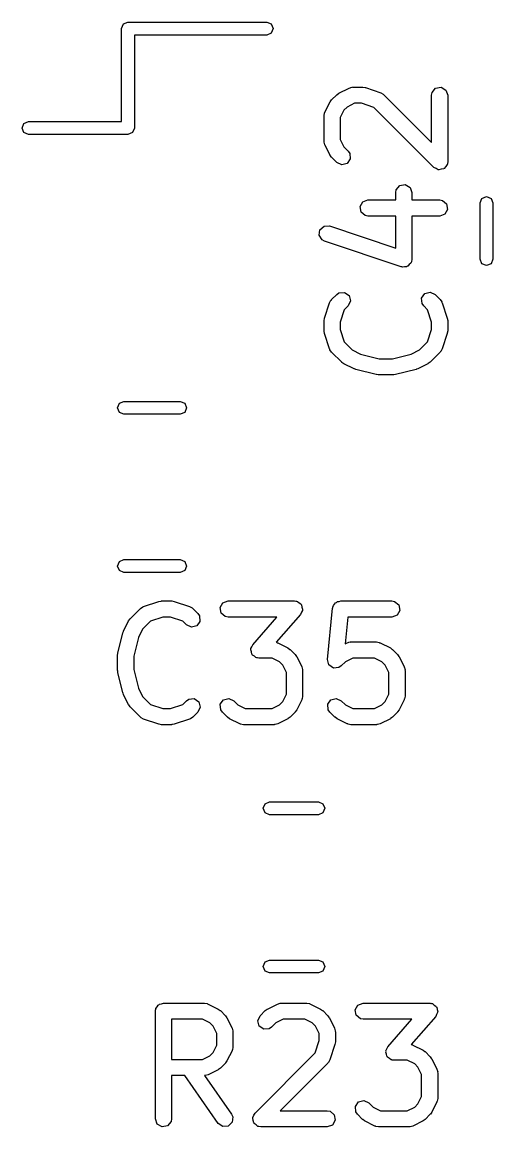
# Model space of a CAD drawing. Extents: x 44 to 148, y -85 to -25.
# Drawn here: x 99.12 to 103.5, y -83.93 to -73.66 of the extents above; entities that cross this region are included whole.
import ezdxf

# ---------------------------------------------------------------- set-up
doc = ezdxf.new("R2010")
doc.units = 0
doc.layers.add('BLACK', color=7, linetype='CONTINUOUS')

msp = doc.modelspace()

# ---------------------------------------------------------------- linework, layer by layer
at = {"layer": 'BLACK', "linetype": 'CONTINUOUS'}
for p, q in [((100.046, -73.718151), (100.063574, -73.675725)), ((100.046, -74.583151), (100.046, -73.718151)), ((100.063574, -73.675725), (100.106, -73.658151)), ((100.106, -73.658151), (101.396, -73.658151)), ((101.396, -73.658151), (101.438426, -73.675725)), ((101.438426, -73.675725), (101.456, -73.718151)), ((101.456, -73.718151), (101.438426, -73.760577)), ((101.396, -73.778151), (100.166, -73.778151)), ((100.166, -73.778151), (100.166, -74.643151)), ((101.438426, -73.760577), (101.396, -73.778151)), ((101.999405, -74.3803), (102.047024, -74.332681)), ((102.047024, -74.332681), (102.06539, -74.319821)), ((102.06539, -74.319821), (102.066516, -74.318632)), ((102.066516, -74.318632), (102.161754, -74.271013)), ((102.161754, -74.271013), (102.18672, -74.263587)), ((102.18672, -74.263587), (102.191081, -74.264628)), ((102.191081, -74.264628), (102.195295, -74.263095)), ((102.195295, -74.263095), (102.290533, -74.263095)), ((102.290533, -74.263095), (102.312615, -74.266988)), ((102.312615, -74.266988), (102.31425, -74.266944)), ((102.31425, -74.266944), (102.457107, -74.314563)), ((102.457107, -74.314563), (102.480012, -74.326965)), ((102.480012, -74.326965), (102.482359, -74.330786)), ((102.482359, -74.330786), (102.486423, -74.332681)), ((102.486423, -74.332681), (102.929819, -74.776076)), ((102.929819, -74.338095), (102.934342, -74.312443)), ((102.934342, -74.312443), (102.967319, -74.273143)), ((102.967319, -74.273143), (103.017843, -74.264234)), ((103.017843, -74.264234), (103.062272, -74.289886)), ((103.062272, -74.289886), (103.079819, -74.338095)), ((101.937737, -74.49503), (101.985356, -74.399792)), ((101.985356, -74.399792), (101.998714, -74.381781)), ((101.998714, -74.381781), (101.999405, -74.3803)), ((102.213, -74.413095), (102.144484, -74.447353)), ((102.278363, -74.413095), (102.213, -74.413095)), ((102.392876, -74.451266), (102.278363, -74.413095)), ((102.929819, -74.776076), (102.929819, -74.338095)), ((103.079819, -74.338095), (103.079819, -74.957142)), ((101.929819, -74.528571), (101.934342, -74.502919)), ((101.929819, -74.766666), (101.929819, -74.528571)), ((101.934342, -74.502919), (101.937224, -74.499483)), ((101.937224, -74.499483), (101.937737, -74.49503)), ((102.114077, -74.47776), (102.079819, -74.546276)), ((102.144484, -74.447353), (102.114077, -74.47776)), ((102.951786, -75.010175), (102.392876, -74.451266)), ((99.121, -74.643151), (99.138574, -74.600725)), ((99.138574, -74.685577), (99.121, -74.643151)), ((99.138574, -74.600725), (99.181, -74.583151)), ((99.181, -74.583151), (100.046, -74.583151)), ((100.166, -74.643151), (100.148426, -74.685577)), ((102.079819, -74.546276), (102.079819, -74.748961)), ((99.181, -74.703151), (99.138574, -74.685577)), ((100.106, -74.703151), (99.181, -74.703151)), ((100.148426, -74.685577), (100.106, -74.703151)), ((101.931352, -74.770879), (101.929819, -74.766666)), ((101.930311, -74.77524), (101.931352, -74.770879)), ((101.937737, -74.800207), (101.930311, -74.77524)), ((101.985356, -74.895445), (101.937737, -74.800207)), ((102.079819, -74.748961), (102.114077, -74.817477)), ((102.114077, -74.817477), (102.15309, -74.85649)), ((101.986545, -74.89657), (101.985356, -74.895445)), ((101.999405, -74.914937), (101.986545, -74.89657)), ((102.047024, -74.962556), (101.999405, -74.914937)), ((102.172501, -74.928934), (102.143075, -74.97096)), ((102.15309, -74.85649), (102.16803, -74.877827)), ((102.16803, -74.877827), (102.172501, -74.928934)), ((102.09352, -74.984237), (102.047024, -74.962556)), ((102.143075, -74.97096), (102.09352, -74.984237)), ((102.972239, -75.019712), (102.951786, -75.010175)), ((102.991795, -75.031003), (102.972239, -75.019712)), ((102.995175, -75.030406), (102.991795, -75.031003)), ((102.998283, -75.031856), (102.995175, -75.030406)), ((103.020085, -75.026014), (102.998283, -75.031856)), ((103.042319, -75.022094), (103.020085, -75.026014)), ((103.044523, -75.019466), (103.042319, -75.022094)), ((103.047837, -75.018579), (103.044523, -75.019466)), ((103.060785, -75.000087), (103.047837, -75.018579)), ((103.075296, -74.982794), (103.060785, -75.000087)), ((103.076104, -74.978209), (103.075296, -74.982794)), ((103.077264, -74.976553), (103.076104, -74.978209)), ((103.079819, -74.957142), (103.076976, -74.973264)), ((103.076976, -74.973264), (103.077264, -74.976553)), ((102.596485, -75.242857), (102.601008, -75.217205)), ((102.596485, -75.310714), (102.596485, -75.242857)), ((102.601008, -75.217205), (102.633985, -75.177905)), ((102.633985, -75.177905), (102.684509, -75.168996)), ((102.684509, -75.168996), (102.728938, -75.194648)), ((102.728938, -75.194648), (102.746485, -75.242857)), ((102.746485, -75.242857), (102.746485, -75.310714)), ((102.264291, -75.37269), (102.289943, -75.328261)), ((102.289943, -75.328261), (102.338152, -75.310714)), ((102.338152, -75.310714), (102.596485, -75.310714)), ((102.746485, -75.310714), (103.004819, -75.310714)), ((103.004819, -75.310714), (103.030471, -75.315237)), ((103.030471, -75.315237), (103.069771, -75.348214)), ((103.069771, -75.348214), (103.07868, -75.398738)), ((103.38, -75.338748), (103.397574, -75.296322)), ((103.38, -75.861252), (103.38, -75.338748)), ((103.397574, -75.296322), (103.44, -75.278748)), ((103.44, -75.278748), (103.482426, -75.296322)), ((103.482426, -75.296322), (103.5, -75.338748)), ((103.5, -75.338748), (103.5, -75.861252)), ((102.2732, -75.423214), (102.264291, -75.37269)), ((102.3125, -75.456191), (102.2732, -75.423214)), ((102.338152, -75.460714), (102.3125, -75.456191)), ((102.596485, -75.460714), (102.338152, -75.460714)), ((102.596485, -75.757847), (102.596485, -75.460714)), ((103.004819, -75.460714), (102.746485, -75.460714)), ((102.746485, -75.460714), (102.746485, -75.861904)), ((103.053028, -75.443167), (103.004819, -75.460714)), ((103.07868, -75.398738), (103.053028, -75.443167)), ((101.891248, -75.588096), (101.929633, -75.554059)), ((101.929633, -75.554059), (101.980917, -75.552658)), ((101.980917, -75.552658), (102.596485, -75.757847)), ((101.883723, -75.638845), (101.891248, -75.588096)), ((101.910578, -75.682557), (101.883723, -75.638845)), ((101.933483, -75.69496), (101.910578, -75.682557)), ((102.647767, -75.933055), (101.933483, -75.69496)), ((102.746485, -75.861904), (102.741962, -75.887556)), ((103.397574, -75.903678), (103.38, -75.861252)), ((103.5, -75.861252), (103.482426, -75.903678)), ((102.653496, -75.932898), (102.647767, -75.933055)), ((102.658461, -75.935765), (102.653496, -75.932898)), ((102.678607, -75.932212), (102.658461, -75.935765)), ((102.699051, -75.931654), (102.678607, -75.932212)), ((102.703339, -75.927851), (102.699051, -75.931654)), ((102.708985, -75.926856), (102.703339, -75.927851)), ((102.722134, -75.911185), (102.708985, -75.926856)), ((102.737437, -75.897616), (102.722134, -75.911185)), ((102.738277, -75.891946), (102.737437, -75.897616)), ((102.741962, -75.887556), (102.738277, -75.891946)), ((103.44, -75.921252), (103.397574, -75.903678)), ((103.482426, -75.903678), (103.44, -75.921252)), ((102.047024, -76.189824), (102.068361, -76.174884)), ((102.068361, -76.174884), (102.119468, -76.170413)), ((102.119468, -76.170413), (102.161494, -76.199839)), ((102.837135, -76.223446), (102.866561, -76.18142)), ((102.866561, -76.18142), (102.916116, -76.168143)), ((102.916116, -76.168143), (102.962612, -76.189823)), ((101.933668, -76.409616), (101.981287, -76.266759)), ((101.981287, -76.266759), (101.993689, -76.243854)), ((101.993689, -76.243854), (101.99751, -76.241506)), ((101.99751, -76.241506), (101.999405, -76.237443)), ((101.999405, -76.237443), (102.047024, -76.189824)), ((102.174771, -76.249394), (102.15309, -76.29589)), ((102.161494, -76.199839), (102.174771, -76.249394)), ((102.841607, -76.274554), (102.837135, -76.223446)), ((102.856548, -76.295891), (102.841607, -76.274554)), ((102.962612, -76.189823), (103.010232, -76.237442)), ((103.010232, -76.237442), (103.025173, -76.258779)), ((103.025173, -76.258779), (103.025563, -76.263247)), ((103.025563, -76.263247), (103.028351, -76.266759)), ((103.028351, -76.266759), (103.07597, -76.409615)), ((102.11799, -76.330989), (102.079819, -76.445503)), ((102.15309, -76.29589), (102.11799, -76.330989)), ((102.891648, -76.33099), (102.856548, -76.295891)), ((102.929819, -76.445503), (102.891648, -76.33099)), ((101.929819, -76.433333), (101.933712, -76.41125)), ((101.929819, -76.528571), (101.929819, -76.433333)), ((101.933712, -76.41125), (101.933668, -76.409616)), ((102.079819, -76.445503), (102.079819, -76.5164)), ((102.929819, -76.516401), (102.929819, -76.445503)), ((103.07597, -76.409615), (103.079259, -76.431795)), ((103.079259, -76.431795), (103.079819, -76.433333)), ((103.079819, -76.433333), (103.079819, -76.528571)), ((101.930379, -76.530109), (101.929819, -76.528571)), ((101.933668, -76.552288), (101.930379, -76.530109)), ((101.981287, -76.695145), (101.933668, -76.552288)), ((102.079819, -76.5164), (102.11799, -76.630914)), ((102.891648, -76.630913), (102.929819, -76.516401)), ((103.07597, -76.552289), (103.028351, -76.695145)), ((103.079819, -76.528571), (103.075925, -76.550653)), ((103.075925, -76.550653), (103.07597, -76.552289)), ((101.984074, -76.698657), (101.981287, -76.695145)), ((101.984465, -76.703124), (101.984074, -76.698657)), ((102.11799, -76.630914), (102.192103, -76.705027)), ((102.817534, -76.705026), (102.891648, -76.630913)), ((103.028351, -76.695145), (103.015948, -76.71805)), ((101.999405, -76.724461), (101.984465, -76.703124)), ((102.094643, -76.819699), (101.999405, -76.724461)), ((102.192103, -76.705027), (102.26909, -76.74352)), ((102.26909, -76.74352), (102.442624, -76.786904)), ((102.442624, -76.786904), (102.567013, -76.786904)), ((102.567013, -76.786904), (102.740547, -76.74352)), ((102.740547, -76.74352), (102.817534, -76.705026)), ((103.010233, -76.724461), (102.914994, -76.819699)), ((103.012128, -76.720396), (103.010233, -76.724461)), ((103.015948, -76.71805), (103.012128, -76.720396)), ((102.096124, -76.820389), (102.094643, -76.819699)), ((102.114135, -76.833748), (102.096124, -76.820389)), ((102.209373, -76.881367), (102.114135, -76.833748)), ((102.212901, -76.881773), (102.209373, -76.881367)), ((102.224724, -76.887046), (102.212901, -76.881773)), ((102.4152, -76.934665), (102.224724, -76.887046)), ((102.784913, -76.887046), (102.594437, -76.934665)), ((102.787857, -76.885057), (102.784913, -76.887046)), ((102.800264, -76.881367), (102.787857, -76.885057)), ((102.895502, -76.833748), (102.800264, -76.881367)), ((102.896625, -76.832561), (102.895502, -76.833748)), ((102.914994, -76.819699), (102.896625, -76.832561)), ((102.418648, -76.934304), (102.4152, -76.934665)), ((102.43339, -76.936904), (102.418648, -76.934304)), ((102.576247, -76.936904), (102.43339, -76.936904)), ((102.579504, -76.935718), (102.576247, -76.936904)), ((102.594437, -76.934665), (102.579504, -76.935718)), ((100.008748, -77.243), (100.026322, -77.200574)), ((100.026322, -77.200574), (100.068748, -77.183)), ((100.068748, -77.183), (100.591252, -77.183)), ((100.591252, -77.183), (100.633678, -77.200574)), ((100.633678, -77.200574), (100.651252, -77.243)), ((100.026322, -77.285426), (100.008748, -77.243)), ((100.068748, -77.303), (100.026322, -77.285426)), ((100.591252, -77.303), (100.068748, -77.303)), ((100.633678, -77.285426), (100.591252, -77.303)), ((100.651252, -77.243), (100.633678, -77.285426)), ((100.008748, -78.713), (100.026322, -78.670574)), ((100.026322, -78.755426), (100.008748, -78.713)), ((100.026322, -78.670574), (100.068748, -78.653)), ((100.068748, -78.653), (100.591252, -78.653)), ((100.591252, -78.653), (100.633678, -78.670574)), ((100.633678, -78.670574), (100.651252, -78.713)), ((100.651252, -78.713), (100.633678, -78.755426)), ((100.068748, -78.773), (100.026322, -78.755426)), ((100.591252, -78.773), (100.068748, -78.773)), ((100.633678, -78.755426), (100.591252, -78.773)), ((100.250854, -79.089287), (100.39371, -79.041668)), ((100.39371, -79.041668), (100.41589, -79.038378)), ((100.41589, -79.038378), (100.417428, -79.037819)), ((100.417428, -79.037819), (100.512666, -79.037819)), ((100.512666, -79.037819), (100.534748, -79.041712)), ((100.534748, -79.041712), (100.536383, -79.041668)), ((100.536383, -79.041668), (100.67924, -79.089287)), ((100.962615, -79.099795), (100.988267, -79.055366)), ((100.988267, -79.055366), (101.036476, -79.037819)), ((101.036476, -79.037819), (101.655523, -79.037819)), ((101.655523, -79.037819), (101.666631, -79.039777)), ((101.666631, -79.039777), (101.670073, -79.039244)), ((101.670073, -79.039244), (101.672731, -79.040853)), ((101.672731, -79.040853), (101.681175, -79.042342)), ((101.681175, -79.042342), (101.696663, -79.055338)), ((101.696663, -79.055338), (101.713962, -79.065809)), ((102.027922, -79.069159), (102.035886, -79.055366)), ((102.035886, -79.055366), (102.045737, -79.05178)), ((102.045737, -79.05178), (102.053244, -79.044458)), ((102.053244, -79.044458), (102.069127, -79.043266)), ((102.069127, -79.043266), (102.084095, -79.037819)), ((102.084095, -79.037819), (102.560285, -79.037819)), ((102.560285, -79.037819), (102.585937, -79.042342)), ((102.585937, -79.042342), (102.625237, -79.075319)), ((100.1263, -79.202643), (100.221538, -79.107405)), ((100.221538, -79.107405), (100.242875, -79.092464)), ((100.242875, -79.092464), (100.247343, -79.092073)), ((100.247343, -79.092073), (100.250854, -79.089287)), ((100.67924, -79.089287), (100.702145, -79.101689)), ((100.702145, -79.101689), (100.704492, -79.10551)), ((100.704492, -79.10551), (100.708556, -79.107405)), ((100.708556, -79.107405), (100.756175, -79.155024)), ((100.756175, -79.155024), (100.771115, -79.176361)), ((100.971524, -79.150319), (100.962615, -79.099795)), ((101.010824, -79.183296), (100.971524, -79.150319)), ((101.711966, -79.162207), (101.484475, -79.422196)), ((101.719272, -79.143355), (101.711966, -79.162207)), ((101.713962, -79.065809), (101.715891, -79.071473)), ((101.715891, -79.071473), (101.720475, -79.075319)), ((101.729384, -79.125843), (101.719272, -79.143355)), ((101.720475, -79.075319), (101.723986, -79.095231)), ((101.723986, -79.095231), (101.730507, -79.114371)), ((101.730507, -79.114371), (101.728344, -79.119949)), ((101.728344, -79.119949), (101.729384, -79.125843)), ((101.961848, -79.581546), (102.009467, -79.105356)), ((102.009467, -79.105356), (102.010541, -79.101537)), ((102.010234, -79.099795), (102.011788, -79.097102)), ((102.010541, -79.101537), (102.010234, -79.099795)), ((102.011788, -79.097102), (102.01652, -79.080282)), ((102.01652, -79.080282), (102.027922, -79.069159)), ((102.634146, -79.125843), (102.608494, -79.170272)), ((102.625237, -79.075319), (102.634146, -79.125843)), ((100.064632, -79.317373), (100.112251, -79.222135)), ((100.112251, -79.222135), (100.125609, -79.204124)), ((100.125609, -79.204124), (100.1263, -79.202643)), ((100.315085, -79.22599), (100.240972, -79.300103)), ((100.429598, -79.187819), (100.315085, -79.22599)), ((100.500496, -79.187819), (100.429598, -79.187819)), ((100.615009, -79.22599), (100.500496, -79.187819)), ((100.650109, -79.26109), (100.615009, -79.22599)), ((100.696605, -79.282771), (100.650109, -79.26109)), ((100.775586, -79.227468), (100.74616, -79.269494)), ((100.771115, -79.176361), (100.775586, -79.227468)), ((101.036476, -79.187819), (101.010824, -79.183296)), ((101.490241, -79.187819), (101.036476, -79.187819)), ((101.265747, -79.444383), (101.490241, -79.187819)), ((102.151969, -79.187819), (102.12715, -79.436009)), ((102.560285, -79.187819), (102.151969, -79.187819)), ((102.608494, -79.170272), (102.560285, -79.187819)), ((100.011334, -79.5232), (100.058953, -79.332724)), ((100.058953, -79.332724), (100.064225, -79.320901)), ((100.064225, -79.320901), (100.064632, -79.317373)), ((100.240972, -79.300103), (100.202478, -79.37709)), ((100.74616, -79.269494), (100.696605, -79.282771)), ((100.202478, -79.37709), (100.159095, -79.550624)), ((101.248329, -79.480747), (101.25844, -79.463234)), ((101.25844, -79.463234), (101.265747, -79.444383)), ((101.484475, -79.422196), (101.490699, -79.423294)), ((101.490699, -79.423294), (101.494134, -79.426176)), ((101.494134, -79.426176), (101.498588, -79.426689)), ((101.498588, -79.426689), (101.593826, -79.474308)), ((102.12715, -79.436009), (102.145792, -79.426689)), ((102.145792, -79.426689), (102.170758, -79.419263)), ((102.170758, -79.419263), (102.175119, -79.420304)), ((102.175119, -79.420304), (102.179333, -79.418771)), ((102.179333, -79.418771), (102.417428, -79.418771)), ((102.417428, -79.418771), (102.44308, -79.423294)), ((102.44308, -79.423294), (102.446515, -79.426176)), ((102.446515, -79.426176), (102.450969, -79.426689)), ((102.450969, -79.426689), (102.546207, -79.474308)), ((100.009095, -79.54139), (100.011694, -79.526648)), ((100.009095, -79.684247), (100.009095, -79.54139)), ((100.011694, -79.526648), (100.011334, -79.5232)), ((100.159095, -79.550624), (100.159095, -79.675013)), ((101.247206, -79.492219), (101.249368, -79.48664)), ((101.253726, -79.511358), (101.247206, -79.492219)), ((101.249368, -79.48664), (101.248329, -79.480747)), ((101.257238, -79.531271), (101.253726, -79.511358)), ((101.261821, -79.535116), (101.257238, -79.531271)), ((101.263751, -79.540781), (101.261821, -79.535116)), ((101.281049, -79.551251), (101.263751, -79.540781)), ((101.296538, -79.564248), (101.281049, -79.551251)), ((101.304981, -79.565736), (101.296538, -79.564248)), ((101.30764, -79.567346), (101.304981, -79.565736)), ((101.311081, -79.566812), (101.30764, -79.567346)), ((101.32219, -79.568771), (101.311081, -79.566812)), ((101.447342, -79.568771), (101.32219, -79.568771)), ((101.515858, -79.603029), (101.447342, -79.568771)), ((101.593826, -79.474308), (101.611836, -79.487666)), ((101.611836, -79.487666), (101.613318, -79.488357)), ((101.613318, -79.488357), (101.660937, -79.535976)), ((101.660937, -79.535976), (101.673796, -79.554342)), ((101.673796, -79.554342), (101.674986, -79.555468)), ((101.674986, -79.555468), (101.722605, -79.650706)), ((102.197038, -79.568771), (102.128522, -79.603029)), ((102.399723, -79.568771), (102.197038, -79.568771)), ((102.468239, -79.603029), (102.399723, -79.568771)), ((102.546207, -79.474308), (102.564217, -79.487666)), ((102.564217, -79.487666), (102.565699, -79.488357)), ((102.565699, -79.488357), (102.613318, -79.535976)), ((102.613318, -79.535976), (102.626177, -79.554342)), ((102.626177, -79.554342), (102.627367, -79.555468)), ((102.627367, -79.555468), (102.674986, -79.650706)), ((100.159095, -79.675013), (100.202478, -79.848547)), ((101.546265, -79.633436), (101.515858, -79.603029)), ((101.580523, -79.701952), (101.546265, -79.633436)), ((101.722605, -79.650706), (101.730031, -79.675672)), ((101.730031, -79.675672), (101.728989, -79.680033)), ((101.961762, -79.582473), (101.96197, -79.582026)), ((101.968288, -79.606832), (101.961762, -79.582473)), ((101.96197, -79.582026), (101.961848, -79.581546)), ((101.974511, -79.631262), (101.968288, -79.606832)), ((101.974911, -79.631549), (101.974511, -79.631262)), ((101.975039, -79.632027), (101.974911, -79.631549)), ((101.995673, -79.646475), (101.975039, -79.632027)), ((102.016167, -79.661208), (101.995673, -79.646475)), ((102.01666, -79.66117), (102.016167, -79.661208)), ((102.017065, -79.661454), (102.01666, -79.66117)), ((102.042168, -79.659257), (102.017065, -79.661454)), ((102.067327, -79.65737), (102.042168, -79.659257)), ((102.06768, -79.657024), (102.067327, -79.65737)), ((102.068172, -79.656982), (102.06768, -79.657024)), ((102.089509, -79.642042), (102.068172, -79.656982)), ((102.128522, -79.603029), (102.089509, -79.642042)), ((102.498646, -79.633436), (102.468239, -79.603029)), ((102.532904, -79.701952), (102.498646, -79.633436)), ((102.674986, -79.650706), (102.682412, -79.675672)), ((102.682412, -79.675672), (102.68137, -79.680033)), ((100.01028, -79.687504), (100.009095, -79.684247)), ((100.011334, -79.702437), (100.01028, -79.687504)), ((100.058953, -79.892913), (100.011334, -79.702437)), ((101.580523, -79.904637), (101.580523, -79.701952)), ((101.728989, -79.680033), (101.730523, -79.684247)), ((101.730523, -79.684247), (101.730523, -79.922342)), ((102.532904, -79.904637), (102.532904, -79.701952)), ((102.68137, -79.680033), (102.682904, -79.684247)), ((102.682904, -79.684247), (102.682904, -79.922342)), ((100.202478, -79.848547), (100.240972, -79.925534)), ((100.060941, -79.895857), (100.058953, -79.892913)), ((100.064632, -79.908264), (100.060941, -79.895857)), ((100.112251, -80.003502), (100.064632, -79.908264)), ((100.240972, -79.925534), (100.315085, -79.999648)), ((100.615009, -79.999647), (100.650108, -79.964548)), ((100.650108, -79.964548), (100.671445, -79.949607)), ((100.671445, -79.949607), (100.722553, -79.945135)), ((100.722553, -79.945135), (100.764578, -79.974561)), ((100.764578, -79.974561), (100.777856, -80.024116)), ((100.964032, -79.998168), (100.993458, -79.956143)), ((100.993458, -79.956143), (101.043013, -79.942866)), ((101.043013, -79.942866), (101.08951, -79.964548)), ((101.08951, -79.964548), (101.128522, -80.003561)), ((101.515857, -80.003561), (101.546264, -79.973153)), ((101.546264, -79.973153), (101.580523, -79.904637)), ((101.722605, -79.955883), (101.674986, -80.051121)), ((101.723117, -79.951429), (101.722605, -79.955883)), ((101.726, -79.947994), (101.723117, -79.951429)), ((101.730523, -79.922342), (101.726, -79.947994)), ((101.964032, -79.998168), (101.993458, -79.956143)), ((101.993458, -79.956143), (102.043013, -79.942866)), ((102.043013, -79.942866), (102.08951, -79.964548)), ((102.08951, -79.964548), (102.128522, -80.003561)), ((102.468238, -80.003561), (102.498645, -79.973153)), ((102.498645, -79.973153), (102.532904, -79.904637)), ((102.674986, -79.955883), (102.627367, -80.051121)), ((102.675498, -79.951429), (102.674986, -79.955883)), ((102.678381, -79.947994), (102.675498, -79.951429)), ((102.682904, -79.922342), (102.678381, -79.947994)), ((100.113437, -80.004625), (100.112251, -80.003502)), ((100.1263, -80.022994), (100.113437, -80.004625)), ((100.221538, -80.118233), (100.1263, -80.022994)), ((100.315085, -79.999648), (100.429598, -80.037819)), ((100.429598, -80.037819), (100.500496, -80.037819)), ((100.500496, -80.037819), (100.615009, -79.999647)), ((100.756175, -80.070613), (100.708557, -80.118232)), ((100.777856, -80.024116), (100.756175, -80.070613)), ((100.968502, -80.049275), (100.964032, -79.998168)), ((100.983442, -80.070612), (100.968502, -80.049275)), ((101.031061, -80.118232), (100.983442, -80.070612)), ((101.128522, -80.003561), (101.197038, -80.037819)), ((101.197038, -80.037819), (101.447342, -80.037819)), ((101.447342, -80.037819), (101.515857, -80.003561)), ((101.660937, -80.070613), (101.613319, -80.118232)), ((101.661627, -80.069131), (101.660937, -80.070613)), ((101.674986, -80.051121), (101.661627, -80.069131)), ((101.968502, -80.049275), (101.964032, -79.998168)), ((101.983442, -80.070612), (101.968502, -80.049275)), ((102.031061, -80.118232), (101.983442, -80.070612)), ((102.128522, -80.003561), (102.197038, -80.037819)), ((102.197038, -80.037819), (102.399723, -80.037819)), ((102.399723, -80.037819), (102.468238, -80.003561)), ((102.613318, -80.070613), (102.5657, -80.118232)), ((102.614008, -80.069131), (102.613318, -80.070613)), ((102.627367, -80.051121), (102.614008, -80.069131)), ((100.225602, -80.120128), (100.221538, -80.118233)), ((100.227949, -80.123948), (100.225602, -80.120128)), ((100.250854, -80.136351), (100.227949, -80.123948)), ((100.39371, -80.18397), (100.250854, -80.136351)), ((100.395345, -80.183925), (100.39371, -80.18397)), ((100.417428, -80.187819), (100.395345, -80.183925)), ((100.512666, -80.187819), (100.417428, -80.187819)), ((100.514204, -80.187258), (100.512666, -80.187819)), ((100.536383, -80.18397), (100.514204, -80.187258)), ((100.67924, -80.136351), (100.536383, -80.18397)), ((100.682751, -80.133563), (100.67924, -80.136351)), ((100.68722, -80.133173), (100.682751, -80.133563)), ((100.708557, -80.118232), (100.68722, -80.133173)), ((101.032542, -80.118922), (101.031061, -80.118232)), ((101.050554, -80.132282), (101.032542, -80.118922)), ((101.145792, -80.179901), (101.050554, -80.132282)), ((101.150245, -80.180413), (101.145792, -80.179901)), ((101.153681, -80.183296), (101.150245, -80.180413)), ((101.179333, -80.187819), (101.153681, -80.183296)), ((101.465047, -80.187819), (101.179333, -80.187819)), ((101.46926, -80.186285), (101.465047, -80.187819)), ((101.473621, -80.187327), (101.46926, -80.186285)), ((101.498588, -80.179901), (101.473621, -80.187327)), ((101.593826, -80.132282), (101.498588, -80.179901)), ((101.59495, -80.131094), (101.593826, -80.132282)), ((101.613319, -80.118232), (101.59495, -80.131094)), ((102.032542, -80.118922), (102.031061, -80.118232)), ((102.050554, -80.132282), (102.032542, -80.118922)), ((102.145792, -80.179901), (102.050554, -80.132282)), ((102.150245, -80.180413), (102.145792, -80.179901)), ((102.153681, -80.183296), (102.150245, -80.180413)), ((102.179333, -80.187819), (102.153681, -80.183296)), ((102.417428, -80.187819), (102.179333, -80.187819)), ((102.421641, -80.186285), (102.417428, -80.187819)), ((102.426002, -80.187327), (102.421641, -80.186285)), ((102.450969, -80.179901), (102.426002, -80.187327)), ((102.546207, -80.132282), (102.450969, -80.179901)), ((102.547331, -80.131094), (102.546207, -80.132282)), ((102.5657, -80.118232), (102.547331, -80.131094)), ((101.38051, -80.922574), (101.422936, -80.905)), ((101.422936, -80.905), (101.877064, -80.905)), ((101.877064, -80.905), (101.91949, -80.922574)), ((101.362936, -80.965), (101.38051, -80.922574)), ((101.38051, -81.007426), (101.362936, -80.965)), ((101.422936, -81.025), (101.38051, -81.007426)), ((101.91949, -81.007426), (101.877064, -81.025)), ((101.91949, -80.922574), (101.937064, -80.965)), ((101.937064, -80.965), (101.91949, -81.007426)), ((101.877064, -81.025), (101.422936, -81.025)), ((101.362936, -82.435), (101.38051, -82.392574)), ((101.38051, -82.477426), (101.362936, -82.435)), ((101.38051, -82.392574), (101.422936, -82.375)), ((101.422936, -82.375), (101.877064, -82.375)), ((101.877064, -82.375), (101.91949, -82.392574)), ((101.91949, -82.392574), (101.937064, -82.435)), ((101.937064, -82.435), (101.91949, -82.477426)), ((101.422936, -82.495), (101.38051, -82.477426)), ((101.877064, -82.495), (101.422936, -82.495)), ((101.91949, -82.477426), (101.877064, -82.495)), ((100.360714, -82.850819), (100.362431, -82.841077)), ((100.360714, -83.850819), (100.360714, -82.850819)), ((100.361853, -82.837795), (100.363519, -82.834909)), ((100.362431, -82.841077), (100.361853, -82.837795)), ((100.363519, -82.834909), (100.365237, -82.825167)), ((100.365237, -82.825167), (100.377762, -82.810239)), ((100.377762, -82.810239), (100.387505, -82.793366)), ((100.387505, -82.793366), (100.393863, -82.791051)), ((100.393863, -82.791051), (100.398214, -82.785867)), ((100.398214, -82.785867), (100.417405, -82.782482)), ((100.417405, -82.782482), (100.435714, -82.775819)), ((100.435714, -82.775819), (100.816666, -82.775819)), ((100.816666, -82.775819), (100.842318, -82.780342)), ((100.842318, -82.780342), (100.845753, -82.783224)), ((100.845753, -82.783224), (100.850207, -82.783737)), ((100.850207, -82.783737), (100.945445, -82.831356)), ((100.945445, -82.831356), (100.963455, -82.844714)), ((100.963455, -82.844714), (100.964937, -82.845405)), ((100.964937, -82.845405), (101.012556, -82.893024)), ((101.335062, -82.893024), (101.382681, -82.845405)), ((101.382681, -82.845405), (101.401047, -82.832545)), ((101.401047, -82.832545), (101.402173, -82.831356)), ((101.402173, -82.831356), (101.497411, -82.783737)), ((101.497411, -82.783737), (101.522377, -82.776311)), ((101.522377, -82.776311), (101.526738, -82.777352)), ((101.526738, -82.777352), (101.530952, -82.775819)), ((101.530952, -82.775819), (101.769047, -82.775819)), ((101.769047, -82.775819), (101.794699, -82.780342)), ((101.794699, -82.780342), (101.798134, -82.783224)), ((101.798134, -82.783224), (101.802588, -82.783737)), ((101.802588, -82.783737), (101.897826, -82.831356)), ((101.897826, -82.831356), (101.915836, -82.844714)), ((101.915836, -82.844714), (101.917318, -82.845405)), ((101.917318, -82.845405), (101.964937, -82.893024)), ((102.218996, -82.837795), (102.244648, -82.793366)), ((102.227905, -82.888319), (102.218996, -82.837795)), ((102.244648, -82.793366), (102.292857, -82.775819)), ((102.292857, -82.775819), (102.911904, -82.775819)), ((102.911904, -82.775819), (102.923012, -82.777777)), ((102.923012, -82.777777), (102.926454, -82.777244)), ((102.926454, -82.777244), (102.929112, -82.778853)), ((102.929112, -82.778853), (102.937556, -82.780342)), ((102.937556, -82.780342), (102.953044, -82.793338)), ((102.953044, -82.793338), (102.970343, -82.803809)), ((102.970343, -82.803809), (102.972272, -82.809473)), ((102.972272, -82.809473), (102.976856, -82.813319)), ((102.976856, -82.813319), (102.980367, -82.833231)), ((102.980367, -82.833231), (102.986888, -82.852371)), ((102.986888, -82.852371), (102.984725, -82.857949)), ((102.984725, -82.857949), (102.985765, -82.863843)), ((100.798961, -82.925819), (100.510714, -82.925819)), ((100.510714, -82.925819), (100.510714, -83.299628)), ((100.867477, -82.960077), (100.798961, -82.925819)), ((100.897884, -82.990484), (100.867477, -82.960077)), ((101.012556, -82.893024), (101.025415, -82.91139)), ((101.025415, -82.91139), (101.026605, -82.912516)), ((101.026605, -82.912516), (101.074224, -83.007754)), ((101.313381, -82.939521), (101.335062, -82.893024)), ((101.326658, -82.989075), (101.313381, -82.939521)), ((101.480141, -82.960077), (101.441128, -82.99909)), ((101.548657, -82.925819), (101.480141, -82.960077)), ((101.751342, -82.925819), (101.548657, -82.925819)), ((101.819858, -82.960077), (101.751342, -82.925819)), ((101.850265, -82.990484), (101.819858, -82.960077)), ((101.964937, -82.893024), (101.977796, -82.91139)), ((101.977796, -82.91139), (101.978986, -82.912516)), ((101.978986, -82.912516), (102.026605, -83.007754)), ((102.267205, -82.921296), (102.227905, -82.888319)), ((102.292857, -82.925819), (102.267205, -82.921296)), ((102.746622, -82.925819), (102.292857, -82.925819)), ((102.522128, -83.182383), (102.746622, -82.925819)), ((102.968347, -82.900207), (102.740856, -83.160196)), ((102.975653, -82.881355), (102.968347, -82.900207)), ((102.985765, -82.863843), (102.975653, -82.881355)), ((100.932142, -83.059), (100.897884, -82.990484)), ((100.932142, -83.166447), (100.932142, -83.059)), ((101.074224, -83.007754), (101.08165, -83.03272)), ((101.08165, -83.03272), (101.080608, -83.037081)), ((101.080608, -83.037081), (101.082142, -83.041295)), ((101.082142, -83.041295), (101.082142, -83.184152)), ((101.368684, -83.018502), (101.326658, -82.989075)), ((101.419791, -83.01403), (101.368684, -83.018502)), ((101.441128, -82.99909), (101.419791, -83.01403)), ((101.884523, -83.059), (101.850265, -82.990484)), ((101.884523, -83.124363), (101.884523, -83.059)), ((102.026605, -83.007754), (102.034031, -83.03272)), ((102.034031, -83.03272), (102.032989, -83.037081)), ((102.032989, -83.037081), (102.034523, -83.041295)), ((102.034523, -83.041295), (102.034523, -83.136533)), ((100.897884, -83.234963), (100.932142, -83.166447)), ((101.846351, -83.238876), (101.884523, -83.124363)), ((102.030674, -83.160251), (101.983055, -83.303107)), ((102.034523, -83.136533), (102.030629, -83.158615)), ((102.030629, -83.158615), (102.030674, -83.160251)), ((102.740856, -83.160196), (102.74708, -83.161294)), ((102.74708, -83.161294), (102.750515, -83.164176)), ((102.750515, -83.164176), (102.754969, -83.164689)), ((102.754969, -83.164689), (102.850207, -83.212308)), ((100.798961, -83.299628), (100.867477, -83.26537)), ((100.867477, -83.26537), (100.897884, -83.234963)), ((101.074224, -83.217693), (101.026605, -83.312931)), ((101.074736, -83.213239), (101.074224, -83.217693)), ((101.077619, -83.209804), (101.074736, -83.213239)), ((101.082142, -83.184152), (101.077619, -83.209804)), ((101.287443, -83.797786), (101.846351, -83.238876)), ((102.503587, -83.230219), (102.505749, -83.22464)), ((102.510107, -83.249358), (102.503587, -83.230219)), ((102.50471, -83.218747), (102.514821, -83.201234)), ((102.505749, -83.22464), (102.50471, -83.218747)), ((102.513619, -83.269271), (102.510107, -83.249358)), ((102.518202, -83.273116), (102.513619, -83.269271)), ((102.514821, -83.201234), (102.522128, -83.182383)), ((102.850207, -83.212308), (102.868217, -83.225666)), ((102.868217, -83.225666), (102.869699, -83.226357)), ((102.869699, -83.226357), (102.917318, -83.273976)), ((100.510714, -83.299628), (100.798961, -83.299628)), ((101.012556, -83.332423), (100.964937, -83.380042)), ((101.013247, -83.330941), (101.012556, -83.332423)), ((101.026605, -83.312931), (101.013247, -83.330941)), ((101.964937, -83.332423), (101.521542, -83.775819)), ((101.966832, -83.328358), (101.964937, -83.332423)), ((101.970652, -83.326012), (101.966832, -83.328358)), ((101.983055, -83.303107), (101.970652, -83.326012)), ((102.520132, -83.278781), (102.518202, -83.273116)), ((102.53743, -83.289251), (102.520132, -83.278781)), ((102.552919, -83.302248), (102.53743, -83.289251)), ((102.561362, -83.303736), (102.552919, -83.302248)), ((102.564021, -83.305346), (102.561362, -83.303736)), ((102.567462, -83.304812), (102.564021, -83.305346)), ((102.578571, -83.306771), (102.567462, -83.304812)), ((102.703723, -83.306771), (102.578571, -83.306771)), ((102.772239, -83.341029), (102.703723, -83.306771)), ((102.802646, -83.371436), (102.772239, -83.341029)), ((102.836904, -83.439952), (102.802646, -83.371436)), ((102.917318, -83.273976), (102.930177, -83.292342)), ((102.930177, -83.292342), (102.931367, -83.293468)), ((102.931367, -83.293468), (102.978986, -83.388706)), ((100.63476, -83.449628), (100.510714, -83.449628)), ((100.510714, -83.449628), (100.510714, -83.850819)), ((100.9457, -83.893829), (100.63476, -83.449628)), ((100.820879, -83.448094), (100.817615, -83.449282)), ((100.817615, -83.449282), (101.068585, -83.80781)), ((100.82524, -83.449136), (100.820879, -83.448094)), ((100.850207, -83.44171), (100.82524, -83.449136)), ((100.945445, -83.394091), (100.850207, -83.44171)), ((100.94657, -83.392901), (100.945445, -83.394091)), ((100.964937, -83.380042), (100.94657, -83.392901)), ((102.836904, -83.642637), (102.836904, -83.439952)), ((102.978986, -83.388706), (102.986412, -83.413672)), ((102.986412, -83.413672), (102.98537, -83.418033)), ((102.98537, -83.418033), (102.986904, -83.422247)), ((102.986904, -83.422247), (102.986904, -83.660342)), ((102.249839, -83.694143), (102.299394, -83.680866)), ((102.299394, -83.680866), (102.345891, -83.702548)), ((102.802645, -83.711153), (102.836904, -83.642637)), ((102.986904, -83.660342), (102.982381, -83.685994)), ((101.521542, -83.775819), (101.959523, -83.775819)), ((101.959523, -83.775819), (101.985175, -83.780342)), ((101.985175, -83.780342), (102.024475, -83.813319)), ((102.220413, -83.736168), (102.249839, -83.694143)), ((102.224883, -83.787275), (102.220413, -83.736168)), ((102.345891, -83.702548), (102.384903, -83.741561)), ((102.384903, -83.741561), (102.453419, -83.775819)), ((102.453419, -83.775819), (102.703723, -83.775819)), ((102.703723, -83.775819), (102.772238, -83.741561)), ((102.772238, -83.741561), (102.802645, -83.711153)), ((102.978986, -83.693883), (102.931367, -83.789121)), ((102.979498, -83.689429), (102.978986, -83.693883)), ((102.982381, -83.685994), (102.979498, -83.689429)), ((100.378261, -83.899028), (100.360714, -83.850819)), ((100.506191, -83.876471), (100.473214, -83.915771)), ((100.510714, -83.850819), (100.506191, -83.876471)), ((101.075111, -83.882525), (101.038829, -83.918797)), ((101.068585, -83.80781), (101.07959, -83.831418)), ((101.07959, -83.831418), (101.075111, -83.882525)), ((101.265762, -83.844283), (101.267211, -83.841175)), ((101.271603, -83.866085), (101.265762, -83.844283)), ((101.266615, -83.837795), (101.277905, -83.818239)), ((101.267211, -83.841175), (101.266615, -83.837795)), ((101.275524, -83.888319), (101.271603, -83.866085)), ((101.277905, -83.818239), (101.287443, -83.797786)), ((102.033384, -83.863843), (102.007732, -83.908272)), ((102.024475, -83.813319), (102.033384, -83.863843)), ((102.239823, -83.808612), (102.224883, -83.787275)), ((102.287442, -83.856232), (102.239823, -83.808612)), ((102.288923, -83.856922), (102.287442, -83.856232)), ((102.306935, -83.870282), (102.288923, -83.856922)), ((102.402173, -83.917901), (102.306935, -83.870282)), ((102.850207, -83.870282), (102.754969, -83.917901)), ((102.851331, -83.869094), (102.850207, -83.870282)), ((102.8697, -83.856232), (102.851331, -83.869094)), ((102.917318, -83.808613), (102.8697, -83.856232)), ((102.918008, -83.807131), (102.917318, -83.808613)), ((102.931367, -83.789121), (102.918008, -83.807131)), ((100.42269, -83.92468), (100.378261, -83.899028)), ((100.473214, -83.915771), (100.42269, -83.92468)), ((100.987721, -83.923261), (100.9457, -83.893829)), ((101.038829, -83.918797), (100.987721, -83.923261)), ((101.278151, -83.890523), (101.275524, -83.888319)), ((101.279039, -83.893837), (101.278151, -83.890523)), ((101.29753, -83.906785), (101.279039, -83.893837)), ((101.314824, -83.921296), (101.29753, -83.906785)), ((101.319408, -83.922104), (101.314824, -83.921296)), ((101.321065, -83.923264), (101.319408, -83.922104)), ((101.324353, -83.922976), (101.321065, -83.923264)), ((101.340476, -83.925819), (101.324353, -83.922976)), ((101.959523, -83.925819), (101.340476, -83.925819)), ((102.007732, -83.908272), (101.959523, -83.925819)), ((102.406626, -83.918413), (102.402173, -83.917901)), ((102.410062, -83.921296), (102.406626, -83.918413)), ((102.435714, -83.925819), (102.410062, -83.921296)), ((102.721428, -83.925819), (102.435714, -83.925819)), ((102.725641, -83.924285), (102.721428, -83.925819)), ((102.730002, -83.925327), (102.725641, -83.924285)), ((102.754969, -83.917901), (102.730002, -83.925327))]:
    msp.add_line(p, q, dxfattribs=at)

doc.saveas('drawing.dxf')
